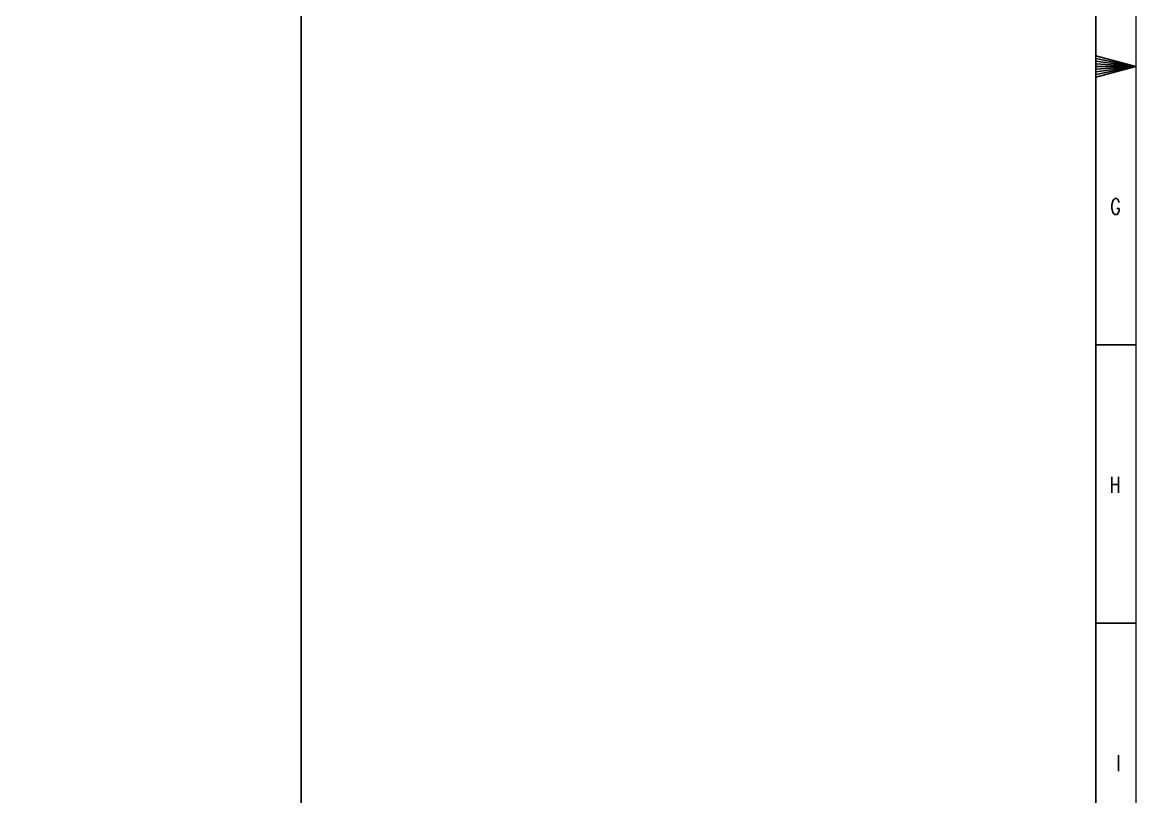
# Model space of a CAD drawing. Header units: inches. Extents: x 19 to 689223, y 34 to 210034.
# Drawn here: x 226973 to 297019, y 59112 to 107822 of the extents above; entities that cross this region are included whole.
import ezdxf

# ---------------------------------------------------------------- set-up
doc = ezdxf.new("R2010")
doc.units = ezdxf.units.IN
doc.header["$MEASUREMENT"] = 0
doc.layers.add('TEG BORDER', color=7, linetype='Continuous')
doc.styles.add('TEG BORDER', font='txt_qlt.shx', dxfattribs={"width": 0.7, "bigfont": 'hztxt.shx'})

msp = doc.modelspace()

# ---------------------------------------------------------------- linework, layer by layer
for p, q in [((294518.847, 105034.1456), (297018.847, 105034.1456)), ((296393.847, 105034.1456), (295143.847, 105034.1456)), ((297018.847, 87534.1456), (294518.847, 87534.1456)), ((297018.847, 70034.1456), (294518.847, 70034.1456))]:
    msp.add_line(p, q)
at = {"color": 5, "lineweight": 15}
msp.add_lwpolyline([(18.847, 210034.1456), (297018.847, 210034.1456), (297018.847, 34.1456), (18.847, 34.1456)], close=True, dxfattribs=at)
msp.add_lwpolyline([(2518.847, 207534.1456), (294518.847, 207534.1456), (294518.847, 2534.1456), (2518.847, 2534.1456)], close=True)
msp.add_lwpolyline([(297018.847, 105034.1456), (294518.847, 105704.0186), (294518.847, 104364.2726), (297018.847, 105034.1456), (294518.847, 105536.5504), (294518.847, 105369.0821), (297018.847, 105034.1456), (294518.847, 105201.6139), (294518.847, 104866.6774), (297018.847, 105034.1456), (294518.847, 104699.2091), (294518.847, 104531.7409), (297018.847, 105034.1456)])
at = {"layer": 'TEG BORDER'}
msp.add_line((244518.847, 58034.1456), (244518.847, 207534.1456), dxfattribs=at)

# ---------------------------------------------------------------- texts
at = {"char_height": 1000, "width": 1000, "attachment_point": 3, "style": 'TEG BORDER'}
for s, insert in [('G', (296064.0316, 96728.607)), ('H', (296064.0316, 79228.607)), ('I', (296064.0316, 61728.607))]:
    msp.add_mtext(s, dxfattribs=dict(at, insert=insert))

doc.saveas('drawing.dxf')
